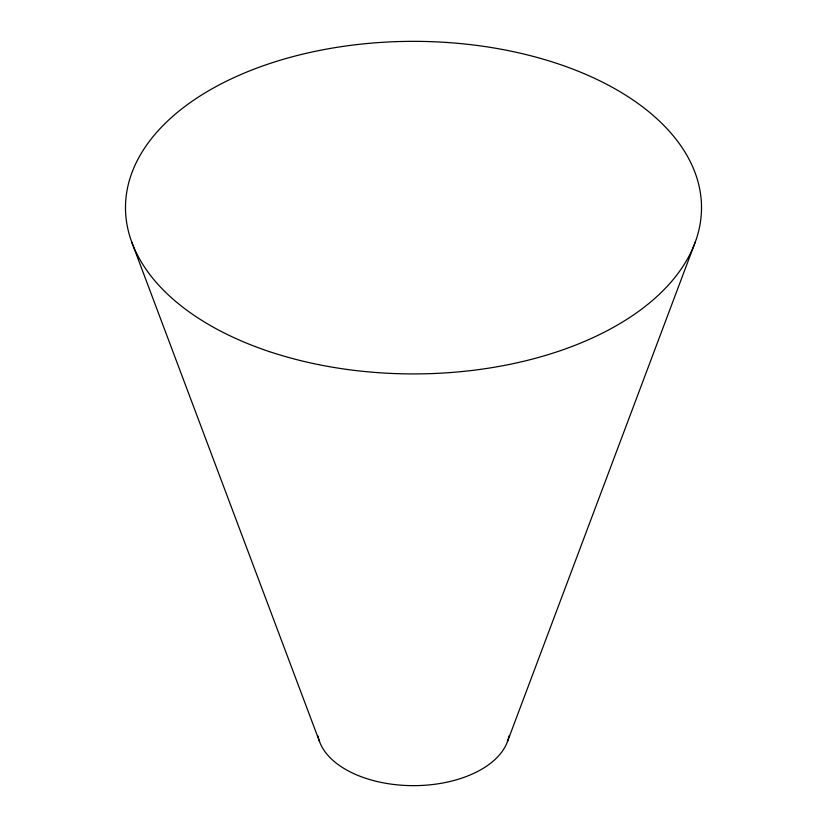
<?xml version="1.0" encoding="UTF-8"?>
<svg xmlns="http://www.w3.org/2000/svg" width="827" height="827" viewBox="0 0 827 827"><rect width="100%" height="100%" fill="white"/><g stroke="black" fill="none" stroke-linecap="round" stroke-linejoin="round"><path stroke-width="1.24" d="M507.468 741.581L695.404 241.711M131.596 241.711L319.532 741.581M508.987 735.947A96.004 55.43 0 0 1 413.5 785.65A96.004 55.43 0 0 1 318.013 735.947M269.488 351.64A288.013 166.289 0 0 0 701.513 207.639A288.013 166.289 0 0 0 269.488 63.627A288.013 166.289 0 0 0 269.488 351.64"/></g></svg>
